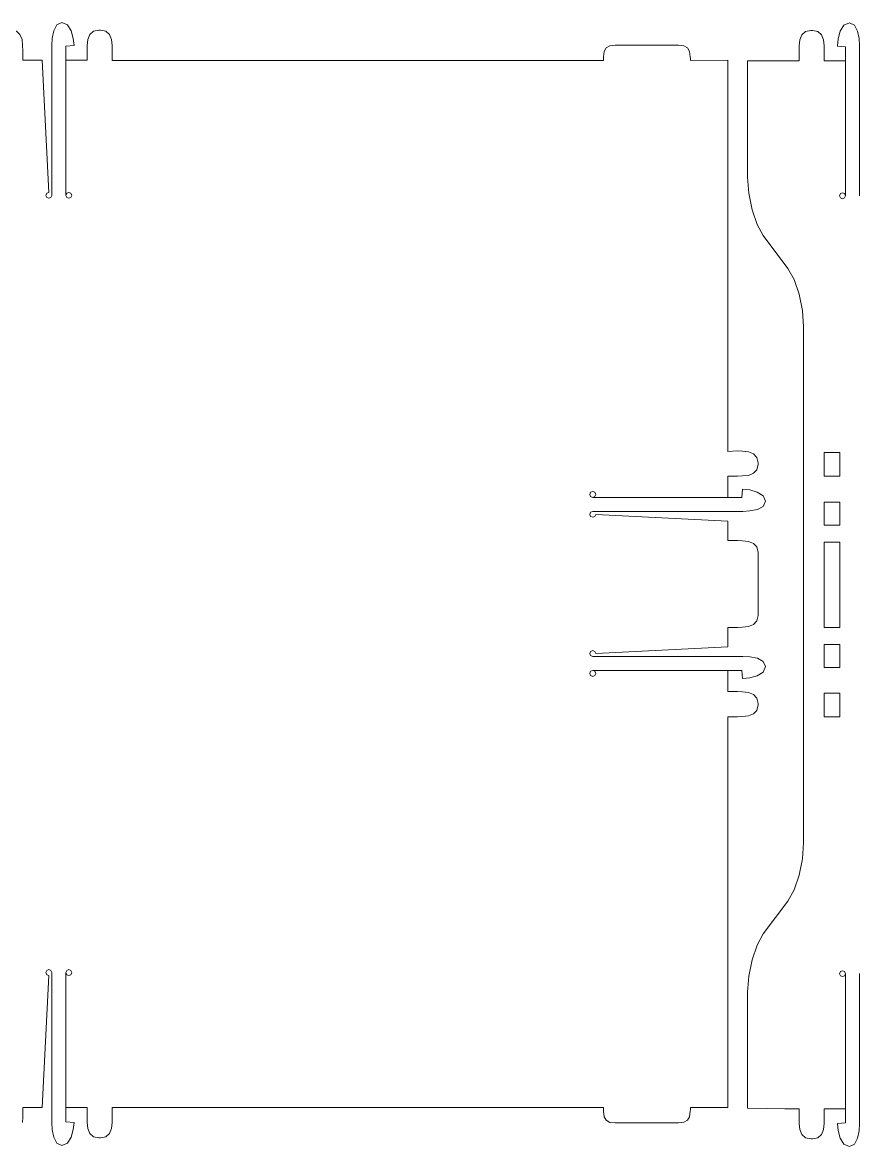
# Model space of a CAD drawing. Header units: centimetres. Extents: x -30.4 to 29.6, y -53.2 to 22.5.
# Drawn here: x -14.23 to 1.97, y 0.71 to 22.48 of the extents above; entities that cross this region are included whole.
import ezdxf

# ---------------------------------------------------------------- set-up
doc = ezdxf.new("R2010")
doc.units = ezdxf.units.CM
doc.header["$MEASUREMENT"] = 0
doc.layers.add('Layer 1', color=7, linetype='Continuous')

msp = doc.modelspace()

# ---------------------------------------------------------------- linework, layer by layer
at = {"layer": 'Layer 1', "lineweight": 9}
for points, knots in [([(-13.23651, 22.03164), (-13.23651, 22.03164), (-13.24979, 22.17087), (-13.24979, 22.17087), (-13.24979, 22.17087), (-13.24979, 22.17087), (-13.29131, 22.31655), (-13.29131, 22.31655), (-13.29131, 22.31655), (-13.29131, 22.31655), (-13.36355, 22.43151), (-13.36355, 22.43151), (-13.36355, 22.43151), (-13.36355, 22.43151), (-13.46931, 22.47822), (-13.46931, 22.47822), (-13.46931, 22.47822), (-13.46931, 22.47822), (-13.56939, 22.43206), (-13.56939, 22.43206), (-13.56939, 22.43206), (-13.56939, 22.43206), (-13.6289, 22.31838), (-13.6289, 22.31838), (-13.6289, 22.31838), (-13.6289, 22.31838), (-13.65753, 22.17381), (-13.65753, 22.17381), (-13.65753, 22.17381), (-13.65753, 22.17381), (-13.66491, 22.03531), (-13.66491, 22.03531)], [0, 0, 0, 0, 0.11111111, 0.11111111, 0.11111111, 0.11111111, 0.22222222, 0.22222222, 0.22222222, 0.22222222, 0.33333333, 0.33333333, 0.33333333, 0.33333333, 0.44444444, 0.44444444, 0.44444444, 0.44444444, 0.55555556, 0.55555556, 0.55555556, 0.55555556, 0.66666667, 0.66666667, 0.66666667, 0.66666667, 0.77777778, 0.77777778, 0.77777778, 0.77777778, 1, 1, 1, 1]), ([(1.96991, 22.02777), (1.96991, 22.02777), (1.96252, 22.16646), (1.96252, 22.16646), (1.96252, 22.16646), (1.96252, 22.16646), (1.93388, 22.31085), (1.93388, 22.31085), (1.93388, 22.31085), (1.93388, 22.31085), (1.87442, 22.42452), (1.87442, 22.42452), (1.87442, 22.42452), (1.87442, 22.42452), (1.77431, 22.4705), (1.77431, 22.4705), (1.77431, 22.4705), (1.77431, 22.4705), (1.66853, 22.42397), (1.66853, 22.42397), (1.66853, 22.42397), (1.66853, 22.42397), (1.59629, 22.30901), (1.59629, 22.30901), (1.59629, 22.30901), (1.59629, 22.30901), (1.55477, 22.16333), (1.55477, 22.16333), (1.55477, 22.16333), (1.55477, 22.16333), (1.54149, 22.02391), (1.54149, 22.02391)], [0, 0, 0, 0, 0.11111111, 0.11111111, 0.11111111, 0.11111111, 0.22222222, 0.22222222, 0.22222222, 0.22222222, 0.33333333, 0.33333333, 0.33333333, 0.33333333, 0.44444444, 0.44444444, 0.44444444, 0.44444444, 0.55555556, 0.55555556, 0.55555556, 0.55555556, 0.66666667, 0.66666667, 0.66666667, 0.66666667, 0.77777778, 0.77777778, 0.77777778, 0.77777778, 1, 1, 1, 1]), ([(-14.23102, 22.03329), (-14.23102, 22.03329), (-14.24318, 22.14935), (-14.24318, 22.14935), (-14.24318, 22.14935), (-14.24318, 22.14935), (-14.28221, 22.24407), (-14.28221, 22.24407), (-14.28221, 22.24407), (-14.28221, 22.24407), (-14.35207, 22.30791), (-14.35207, 22.30791), (-14.35207, 22.30791), (-14.35207, 22.30791), (-14.45666, 22.33145), (-14.45666, 22.33145)], [0, 0, 0, 0, 0.2, 0.2, 0.2, 0.2, 0.4, 0.4, 0.4, 0.4, 0.6, 0.6, 0.6, 0.6, 1, 1, 1, 1]), ([(-12.75352, 22.33145), (-12.75352, 22.33145), (-12.85829, 22.30791), (-12.85829, 22.30791), (-12.85829, 22.30791), (-12.85829, 22.30791), (-12.92816, 22.24407), (-12.92816, 22.24407), (-12.92816, 22.24407), (-12.92816, 22.24407), (-12.96718, 22.14935), (-12.96718, 22.14935), (-12.96718, 22.14935), (-12.96718, 22.14935), (-12.97926, 22.03329), (-12.97926, 22.03329)], [0, 0, 0, 0, 0.2, 0.2, 0.2, 0.2, 0.4, 0.4, 0.4, 0.4, 0.6, 0.6, 0.6, 0.6, 1, 1, 1, 1]), ([(-12.49974, 22.03329), (-12.49974, 22.03329), (-12.51194, 22.14935), (-12.51194, 22.14935), (-12.51194, 22.14935), (-12.51194, 22.14935), (-12.55094, 22.24407), (-12.55094, 22.24407), (-12.55094, 22.24407), (-12.55094, 22.24407), (-12.62081, 22.30791), (-12.62081, 22.30791), (-12.62081, 22.30791), (-12.62081, 22.30791), (-12.72538, 22.33145), (-12.72538, 22.33145)], [0, 0, 0, 0, 0.2, 0.2, 0.2, 0.2, 0.4, 0.4, 0.4, 0.4, 0.6, 0.6, 0.6, 0.6, 1, 1, 1, 1]), ([(0.80445, 22.02575), (0.80445, 22.02575), (0.81661, 22.14199), (0.81661, 22.14199), (0.81661, 22.14199), (0.81661, 22.14199), (0.85566, 22.23672), (0.85566, 22.23672), (0.85566, 22.23672), (0.85566, 22.23672), (0.9255, 22.30055), (0.9255, 22.30055), (0.9255, 22.30055), (0.9255, 22.30055), (1.03018, 22.32372), (1.03018, 22.32372)], [0, 0, 0, 0, 0.2, 0.2, 0.2, 0.2, 0.4, 0.4, 0.4, 0.4, 0.6, 0.6, 0.6, 0.6, 1, 1, 1, 1]), ([(1.05861, 22.32372), (1.05861, 22.32372), (1.1634, 22.30055), (1.1634, 22.30055), (1.1634, 22.30055), (1.1634, 22.30055), (1.23326, 22.23672), (1.23326, 22.23672), (1.23326, 22.23672), (1.23326, 22.23672), (1.27227, 22.14199), (1.27227, 22.14199), (1.27227, 22.14199), (1.27227, 22.14199), (1.28434, 22.02575), (1.28434, 22.02575)], [0, 0, 0, 0, 0.2, 0.2, 0.2, 0.2, 0.4, 0.4, 0.4, 0.4, 0.6, 0.6, 0.6, 0.6, 1, 1, 1, 1]), ([(-13.72268, 19.18839), (-13.72268, 19.18839), (-13.7225, 19.18839), (-13.7225, 19.18839), (-13.7225, 19.18839), (-13.7225, 19.18839), (-13.85351, 21.74544), (-13.85351, 21.74544), (-13.85351, 21.74544), (-13.85351, 21.74544), (-14.22732, 21.74544), (-14.22732, 21.74544), (-14.22732, 21.74544), (-14.22732, 21.74544), (-14.22732, 21.93231), (-14.22732, 21.93231), (-14.22732, 21.93231), (-14.22732, 21.93231), (-14.23102, 22.03329), (-14.23102, 22.03329)], [0, 0, 0, 0, 0.16666667, 0.16666667, 0.16666667, 0.16666667, 0.33333333, 0.33333333, 0.33333333, 0.33333333, 0.5, 0.5, 0.5, 0.5, 0.66666667, 0.66666667, 0.66666667, 0.66666667, 1, 1, 1, 1]), ([(-13.66491, 22.03531), (-13.66491, 22.03531), (-13.66491, 19.13026), (-13.66491, 19.13026), (-13.66491, 19.13026), (-13.66491, 19.13026), (-13.66502, 19.13026), (-13.66502, 19.13026)], [0, 0, 0, 0, 0.33333333, 0.33333333, 0.33333333, 0.33333333, 1, 1, 1, 1]), ([(-12.97926, 22.03329), (-12.97926, 22.03329), (-12.98294, 21.93231), (-12.98294, 21.93231), (-12.98294, 21.93231), (-12.98294, 21.93231), (-12.98294, 21.74544), (-12.98294, 21.74544), (-12.98294, 21.74544), (-12.98294, 21.74544), (-13.39339, 21.74544), (-13.39339, 21.74544)], [0, 0, 0, 0, 0.25, 0.25, 0.25, 0.25, 0.5, 0.5, 0.5, 0.5, 1, 1, 1, 1]), ([(-13.39339, 19.13026), (-13.39339, 19.13026), (-13.39339, 22.0171), (-13.39339, 22.0171), (-13.39339, 22.0171), (-13.39339, 22.0171), (-13.23651, 22.02979), (-13.23651, 22.02979), (-13.23651, 22.02979), (-13.23651, 22.02979), (-13.23651, 22.03164), (-13.23651, 22.03164)], [0, 0, 0, 0, 0.25, 0.25, 0.25, 0.25, 0.5, 0.5, 0.5, 0.5, 1, 1, 1, 1]), ([(-2.98294, 21.8111), (-2.98294, 21.8111), (-2.98664, 21.78259), (-2.98664, 21.78259), (-2.98664, 21.78259), (-2.98664, 21.78259), (-2.98664, 21.74046), (-2.98664, 21.74046), (-2.98664, 21.74046), (-2.98664, 21.74046), (-12.49607, 21.74194), (-12.49607, 21.74194), (-12.49607, 21.74194), (-12.49607, 21.74194), (-12.49607, 21.93231), (-12.49607, 21.93231), (-12.49607, 21.93231), (-12.49607, 21.93231), (-12.49974, 22.03329), (-12.49974, 22.03329)], [0, 0, 0, 0, 0.16666667, 0.16666667, 0.16666667, 0.16666667, 0.33333333, 0.33333333, 0.33333333, 0.33333333, 0.5, 0.5, 0.5, 0.5, 0.66666667, 0.66666667, 0.66666667, 0.66666667, 1, 1, 1, 1]), ([(-2.75731, 22.03678), (-2.75731, 22.03678), (-2.862, 22.02465), (-2.862, 22.02465), (-2.862, 22.02465), (-2.862, 22.02465), (-2.93184, 21.98565), (-2.93184, 21.98565), (-2.93184, 21.98565), (-2.93184, 21.98565), (-2.97086, 21.91575), (-2.97086, 21.91575), (-2.97086, 21.91575), (-2.97086, 21.91575), (-2.98294, 21.8111), (-2.98294, 21.8111)], [0, 0, 0, 0, 0.2, 0.2, 0.2, 0.2, 0.4, 0.4, 0.4, 0.4, 0.6, 0.6, 0.6, 0.6, 1, 1, 1, 1]), ([(-1.30856, 21.8111), (-1.30856, 21.8111), (-1.32073, 21.91575), (-1.32073, 21.91575), (-1.32073, 21.91575), (-1.32073, 21.91575), (-1.35974, 21.98565), (-1.35974, 21.98565), (-1.35974, 21.98565), (-1.35974, 21.98565), (-1.4296, 22.02465), (-1.4296, 22.02465), (-1.4296, 22.02465), (-1.4296, 22.02465), (-1.53419, 22.03678), (-1.53419, 22.03678)], [0, 0, 0, 0, 0.2, 0.2, 0.2, 0.2, 0.4, 0.4, 0.4, 0.4, 0.6, 0.6, 0.6, 0.6, 1, 1, 1, 1]), ([(-0.19805, 19.48378), (-0.19805, 19.48378), (-0.19805, 21.73808), (-0.19805, 21.73808), (-0.19805, 21.73808), (-0.19805, 21.73808), (0.80075, 21.73808), (0.80075, 21.73808), (0.80075, 21.73808), (0.80075, 21.73808), (0.80075, 21.92496), (0.80075, 21.92496), (0.80075, 21.92496), (0.80075, 21.92496), (0.80445, 22.02575), (0.80445, 22.02575)], [0, 0, 0, 0, 0.2, 0.2, 0.2, 0.2, 0.4, 0.4, 0.4, 0.4, 0.6, 0.6, 0.6, 0.6, 1, 1, 1, 1]), ([(1.28434, 22.02575), (1.28434, 22.02575), (1.28805, 21.92496), (1.28805, 21.92496), (1.28805, 21.92496), (1.28805, 21.92496), (1.28805, 21.73808), (1.28805, 21.73808), (1.28805, 21.73808), (1.28805, 21.73808), (1.69848, 21.73808), (1.69848, 21.73808)], [0, 0, 0, 0, 0.25, 0.25, 0.25, 0.25, 0.5, 0.5, 0.5, 0.5, 1, 1, 1, 1]), ([(1.54149, 22.02391), (1.54149, 22.02391), (1.54149, 22.02207), (1.54149, 22.02207), (1.54149, 22.02207), (1.54149, 22.02207), (1.69848, 22.00956), (1.69848, 22.00956), (1.69848, 22.00956), (1.69848, 22.00956), (1.69848, 19.12254), (1.69848, 19.12254)], [0, 0, 0, 0, 0.25, 0.25, 0.25, 0.25, 0.5, 0.5, 0.5, 0.5, 1, 1, 1, 1]), ([(1.97, 19.12254), (1.97, 19.12254), (1.96991, 19.12254), (1.96991, 19.12254), (1.96991, 19.12254), (1.96991, 19.12254), (1.96991, 22.02777), (1.96991, 22.02777)], [0, 0, 0, 0, 0.33333333, 0.33333333, 0.33333333, 0.33333333, 1, 1, 1, 1]), ([(-0.29229, 14.17635), (-0.29229, 14.17635), (-0.39328, 14.18016), (-0.39328, 14.18016), (-0.39328, 14.18016), (-0.39328, 14.18016), (-0.58019, 14.17188), (-0.58019, 14.17188), (-0.58019, 14.17188), (-0.58019, 14.17188), (-0.58019, 21.74635), (-0.58019, 21.74635), (-0.58019, 21.74635), (-0.58019, 21.74635), (-1.30476, 21.74046), (-1.30476, 21.74046), (-1.30476, 21.74046), (-1.30476, 21.74046), (-1.30476, 21.78259), (-1.30476, 21.78259), (-1.30476, 21.78259), (-1.30476, 21.78259), (-1.30856, 21.8111), (-1.30856, 21.8111)], [0, 0, 0, 0, 0.14285714, 0.14285714, 0.14285714, 0.14285714, 0.28571429, 0.28571429, 0.28571429, 0.28571429, 0.42857143, 0.42857143, 0.42857143, 0.42857143, 0.57142857, 0.57142857, 0.57142857, 0.57142857, 0.71428571, 0.71428571, 0.71428571, 0.71428571, 1, 1, 1, 1]), ([(0.10571, 18.35443), (0.10571, 18.35443), (-0.01214, 18.56908), (-0.01214, 18.56908), (-0.01214, 18.56908), (-0.01214, 18.56908), (-0.10873, 18.85326), (-0.10873, 18.85326), (-0.10873, 18.85326), (-0.10873, 18.85326), (-0.174, 19.17054), (-0.174, 19.17054), (-0.174, 19.17054), (-0.174, 19.17054), (-0.19805, 19.48378), (-0.19805, 19.48378)], [0, 0, 0, 0, 0.2, 0.2, 0.2, 0.2, 0.4, 0.4, 0.4, 0.4, 0.6, 0.6, 0.6, 0.6, 1, 1, 1, 1]), ([(-13.66502, 19.13026), (-13.66502, 19.13026), (-13.68209, 19.08974), (-13.68209, 19.08974), (-13.68209, 19.08974), (-13.68209, 19.08974), (-13.72268, 19.07308), (-13.72268, 19.07308), (-13.72268, 19.07308), (-13.72268, 19.07308), (-13.7635, 19.08994), (-13.7635, 19.08994), (-13.7635, 19.08994), (-13.7635, 19.08994), (-13.78037, 19.13082), (-13.78037, 19.13082), (-13.78037, 19.13082), (-13.78037, 19.13082), (-13.7635, 19.17147), (-13.7635, 19.17147), (-13.7635, 19.17147), (-13.7635, 19.17147), (-13.72268, 19.18839), (-13.72268, 19.18839)], [0, 0, 0, 0, 0.14285714, 0.14285714, 0.14285714, 0.14285714, 0.28571429, 0.28571429, 0.28571429, 0.28571429, 0.42857143, 0.42857143, 0.42857143, 0.42857143, 0.57142857, 0.57142857, 0.57142857, 0.57142857, 0.71428571, 0.71428571, 0.71428571, 0.71428571, 1, 1, 1, 1]), ([(-13.33591, 19.18839), (-13.33591, 19.18839), (-13.3767, 19.17147), (-13.3767, 19.17147), (-13.3767, 19.17147), (-13.3767, 19.17147), (-13.39359, 19.13063), (-13.39359, 19.13063), (-13.39359, 19.13063), (-13.39359, 19.13063), (-13.3767, 19.08985), (-13.3767, 19.08985), (-13.3767, 19.08985), (-13.3767, 19.08985), (-13.33591, 19.07298), (-13.33591, 19.07298), (-13.33591, 19.07298), (-13.33591, 19.07298), (-13.29507, 19.08985), (-13.29507, 19.08985), (-13.29507, 19.08985), (-13.29507, 19.08985), (-13.27811, 19.13063), (-13.27811, 19.13063), (-13.27811, 19.13063), (-13.27811, 19.13063), (-13.29507, 19.17147), (-13.29507, 19.17147), (-13.29507, 19.17147), (-13.29507, 19.17147), (-13.33591, 19.18839), (-13.33591, 19.18839)], [0, 0, 0, 0, 0.11111111, 0.11111111, 0.11111111, 0.11111111, 0.22222222, 0.22222222, 0.22222222, 0.22222222, 0.33333333, 0.33333333, 0.33333333, 0.33333333, 0.44444444, 0.44444444, 0.44444444, 0.44444444, 0.55555556, 0.55555556, 0.55555556, 0.55555556, 0.66666667, 0.66666667, 0.66666667, 0.66666667, 0.77777778, 0.77777778, 0.77777778, 0.77777778, 1, 1, 1, 1]), ([(1.64069, 19.18085), (1.64069, 19.18085), (1.68161, 19.16392), (1.68161, 19.16392), (1.68161, 19.16392), (1.68161, 19.16392), (1.69848, 19.12309), (1.69848, 19.12309), (1.69848, 19.12309), (1.69848, 19.12309), (1.68161, 19.08244), (1.68161, 19.08244), (1.68161, 19.08244), (1.68161, 19.08244), (1.64069, 19.06533), (1.64069, 19.06533), (1.64069, 19.06533), (1.64069, 19.06533), (1.60001, 19.08244), (1.60001, 19.08244), (1.60001, 19.08244), (1.60001, 19.08244), (1.583, 19.12309), (1.583, 19.12309), (1.583, 19.12309), (1.583, 19.12309), (1.60001, 19.16392), (1.60001, 19.16392), (1.60001, 19.16392), (1.60001, 19.16392), (1.64069, 19.18085), (1.64069, 19.18085)], [0, 0, 0, 0, 0.11111111, 0.11111111, 0.11111111, 0.11111111, 0.22222222, 0.22222222, 0.22222222, 0.22222222, 0.33333333, 0.33333333, 0.33333333, 0.33333333, 0.44444444, 0.44444444, 0.44444444, 0.44444444, 0.55555556, 0.55555556, 0.55555556, 0.55555556, 0.66666667, 0.66666667, 0.66666667, 0.66666667, 0.77777778, 0.77777778, 0.77777778, 0.77777778, 1, 1, 1, 1]), ([(0.88818, 16.5872), (0.88818, 16.5872), (0.86423, 16.90007), (0.86423, 16.90007), (0.86423, 16.90007), (0.86423, 16.90007), (0.79897, 17.21754), (0.79897, 17.21754), (0.79897, 17.21754), (0.79897, 17.21754), (0.70237, 17.5019), (0.70237, 17.5019), (0.70237, 17.5019), (0.70237, 17.5019), (0.58443, 17.71618), (0.58443, 17.71618)], [0, 0, 0, 0, 0.2, 0.2, 0.2, 0.2, 0.4, 0.4, 0.4, 0.4, 0.6, 0.6, 0.6, 0.6, 1, 1, 1, 1]), ([(0.00578, 13.95072), (0.00578, 13.95072), (-0.01766, 14.05542), (-0.01766, 14.05542), (-0.01766, 14.05542), (-0.01766, 14.05542), (-0.08153, 14.12526), (-0.08153, 14.12526), (-0.08153, 14.12526), (-0.08153, 14.12526), (-0.17633, 14.1642), (-0.17633, 14.1642), (-0.17633, 14.1642), (-0.17633, 14.1642), (-0.29229, 14.17635), (-0.29229, 14.17635)], [0, 0, 0, 0, 0.2, 0.2, 0.2, 0.2, 0.4, 0.4, 0.4, 0.4, 0.6, 0.6, 0.6, 0.6, 1, 1, 1, 1]), ([(-0.29229, 13.69656), (-0.29229, 13.69656), (-0.17633, 13.70865), (-0.17633, 13.70865), (-0.17633, 13.70865), (-0.17633, 13.70865), (-0.08163, 13.74766), (-0.08163, 13.74766), (-0.08163, 13.74766), (-0.08163, 13.74766), (-0.01777, 13.81754), (-0.01777, 13.81754), (-0.01777, 13.81754), (-0.01777, 13.81754), (0.00568, 13.92231), (0.00568, 13.92231)], [0, 0, 0, 0, 0.2, 0.2, 0.2, 0.2, 0.4, 0.4, 0.4, 0.4, 0.6, 0.6, 0.6, 0.6, 1, 1, 1, 1]), ([(-0.58019, 13.28244), (-0.58019, 13.28244), (-0.58019, 13.69289), (-0.58019, 13.69289), (-0.58019, 13.69289), (-0.58019, 13.69289), (-0.39328, 13.69289), (-0.39328, 13.69289), (-0.39328, 13.69289), (-0.39328, 13.69289), (-0.29229, 13.69656), (-0.29229, 13.69656)], [0, 0, 0, 0, 0.25, 0.25, 0.25, 0.25, 0.5, 0.5, 0.5, 0.5, 1, 1, 1, 1]), ([(-3.13731, 13.34023), (-3.13731, 13.34023), (-3.15428, 13.2994), (-3.15428, 13.2994), (-3.15428, 13.2994), (-3.15428, 13.2994), (-3.19499, 13.28255), (-3.19499, 13.28255), (-3.19499, 13.28255), (-3.19499, 13.28255), (-3.23579, 13.2994), (-3.23579, 13.2994), (-3.23579, 13.2994), (-3.23579, 13.2994), (-3.25268, 13.34023), (-3.25268, 13.34023), (-3.25268, 13.34023), (-3.25268, 13.34023), (-3.23579, 13.38096), (-3.23579, 13.38096), (-3.23579, 13.38096), (-3.23579, 13.38096), (-3.19499, 13.39791), (-3.19499, 13.39791), (-3.19499, 13.39791), (-3.19499, 13.39791), (-3.15428, 13.38096), (-3.15428, 13.38096), (-3.15428, 13.38096), (-3.15428, 13.38096), (-3.13731, 13.34023), (-3.13731, 13.34023)], [0, 0, 0, 0, 0.11111111, 0.11111111, 0.11111111, 0.11111111, 0.22222222, 0.22222222, 0.22222222, 0.22222222, 0.33333333, 0.33333333, 0.33333333, 0.33333333, 0.44444444, 0.44444444, 0.44444444, 0.44444444, 0.55555556, 0.55555556, 0.55555556, 0.55555556, 0.66666667, 0.66666667, 0.66666667, 0.66666667, 0.77777778, 0.77777778, 0.77777778, 0.77777778, 1, 1, 1, 1]), ([(-0.29408, 13.43943), (-0.29408, 13.43943), (-0.29588, 13.43943), (-0.29588, 13.43943), (-0.29588, 13.43943), (-0.29588, 13.43943), (-0.30856, 13.28244), (-0.30856, 13.28244), (-0.30856, 13.28244), (-0.30856, 13.28244), (-3.19559, 13.28244), (-3.19559, 13.28244)], [0, 0, 0, 0, 0.25, 0.25, 0.25, 0.25, 0.5, 0.5, 0.5, 0.5, 1, 1, 1, 1]), ([(-0.29039, 13.01091), (-0.29039, 13.01091), (-0.15179, 13.01829), (-0.15179, 13.01829), (-0.15179, 13.01829), (-0.15179, 13.01829), (-0.00729, 13.04693), (-0.00729, 13.04693), (-0.00729, 13.04693), (-0.00729, 13.04693), (0.10637, 13.10643), (0.10637, 13.10643), (0.10637, 13.10643), (0.10637, 13.10643), (0.15247, 13.20651), (0.15247, 13.20651), (0.15247, 13.20651), (0.15247, 13.20651), (0.10578, 13.31227), (0.10578, 13.31227), (0.10578, 13.31227), (0.10578, 13.31227), (-0.00908, 13.38463), (-0.00908, 13.38463), (-0.00908, 13.38463), (-0.00908, 13.38463), (-0.15488, 13.42614), (-0.15488, 13.42614), (-0.15488, 13.42614), (-0.15488, 13.42614), (-0.29408, 13.43943), (-0.29408, 13.43943)], [0, 0, 0, 0, 0.11111111, 0.11111111, 0.11111111, 0.11111111, 0.22222222, 0.22222222, 0.22222222, 0.22222222, 0.33333333, 0.33333333, 0.33333333, 0.33333333, 0.44444444, 0.44444444, 0.44444444, 0.44444444, 0.55555556, 0.55555556, 0.55555556, 0.55555556, 0.66666667, 0.66666667, 0.66666667, 0.66666667, 0.77777778, 0.77777778, 0.77777778, 0.77777778, 1, 1, 1, 1]), ([(-3.13731, 12.95343), (-3.13731, 12.95343), (-3.13731, 12.95325), (-3.13731, 12.95325), (-3.13731, 12.95325), (-3.13731, 12.95325), (-3.15428, 12.91244), (-3.15428, 12.91244), (-3.15428, 12.91244), (-3.15428, 12.91244), (-3.19499, 12.89557), (-3.19499, 12.89557), (-3.19499, 12.89557), (-3.19499, 12.89557), (-3.23579, 12.91244), (-3.23579, 12.91244), (-3.23579, 12.91244), (-3.23579, 12.91244), (-3.25268, 12.95325), (-3.25268, 12.95325), (-3.25268, 12.95325), (-3.25268, 12.95325), (-3.236, 12.99374), (-3.236, 12.99374), (-3.236, 12.99374), (-3.236, 12.99374), (-3.19559, 13.01091), (-3.19559, 13.01091)], [0, 0, 0, 0, 0.125, 0.125, 0.125, 0.125, 0.25, 0.25, 0.25, 0.25, 0.375, 0.375, 0.375, 0.375, 0.5, 0.5, 0.5, 0.5, 0.625, 0.625, 0.625, 0.625, 0.75, 0.75, 0.75, 0.75, 1, 1, 1, 1]), ([(-0.29229, 12.44223), (-0.29229, 12.44223), (-0.39328, 12.44591), (-0.39328, 12.44591), (-0.39328, 12.44591), (-0.39328, 12.44591), (-0.58019, 12.44591), (-0.58019, 12.44591), (-0.58019, 12.44591), (-0.58019, 12.44591), (-0.58019, 12.82233), (-0.58019, 12.82233), (-0.58019, 12.82233), (-0.58019, 12.82233), (-3.13731, 12.95343), (-3.13731, 12.95343)], [0, 0, 0, 0, 0.2, 0.2, 0.2, 0.2, 0.4, 0.4, 0.4, 0.4, 0.6, 0.6, 0.6, 0.6, 1, 1, 1, 1]), ([(0.00578, 12.21649), (0.00578, 12.21649), (-0.01766, 12.32116), (-0.01766, 12.32116), (-0.01766, 12.32116), (-0.01766, 12.32116), (-0.08153, 12.39102), (-0.08153, 12.39102), (-0.08153, 12.39102), (-0.08153, 12.39102), (-0.17633, 12.43003), (-0.17633, 12.43003), (-0.17633, 12.43003), (-0.17633, 12.43003), (-0.29229, 12.44223), (-0.29229, 12.44223)], [0, 0, 0, 0, 0.2, 0.2, 0.2, 0.2, 0.4, 0.4, 0.4, 0.4, 0.6, 0.6, 0.6, 0.6, 1, 1, 1, 1]), ([(-0.29229, 10.76773), (-0.29229, 10.76773), (-0.17634, 10.7798), (-0.17634, 10.7798), (-0.17634, 10.7798), (-0.17634, 10.7798), (-0.08163, 10.81883), (-0.08163, 10.81883), (-0.08163, 10.81883), (-0.08163, 10.81883), (-0.01777, 10.88867), (-0.01777, 10.88867), (-0.01777, 10.88867), (-0.01777, 10.88867), (0.00568, 10.99337), (0.00568, 10.99337)], [0, 0, 0, 0, 0.2, 0.2, 0.2, 0.2, 0.4, 0.4, 0.4, 0.4, 0.6, 0.6, 0.6, 0.6, 1, 1, 1, 1]), ([(-3.13731, 10.2591), (-3.13731, 10.2591), (-0.58019, 10.39021), (-0.58019, 10.39021), (-0.58019, 10.39021), (-0.58019, 10.39021), (-0.58019, 10.76403), (-0.58019, 10.76403), (-0.58019, 10.76403), (-0.58019, 10.76403), (-0.39328, 10.76403), (-0.39328, 10.76403), (-0.39328, 10.76403), (-0.39328, 10.76403), (-0.29229, 10.76773), (-0.29229, 10.76773)], [0, 0, 0, 0, 0.2, 0.2, 0.2, 0.2, 0.4, 0.4, 0.4, 0.4, 0.6, 0.6, 0.6, 0.6, 1, 1, 1, 1]), ([(-3.19559, 10.20174), (-3.19559, 10.20174), (-3.236, 10.21869), (-3.236, 10.21869), (-3.236, 10.21869), (-3.236, 10.21869), (-3.25268, 10.2594), (-3.25268, 10.2594), (-3.25268, 10.2594), (-3.25268, 10.2594), (-3.2358, 10.30012), (-3.2358, 10.30012), (-3.2358, 10.30012), (-3.2358, 10.30012), (-3.195, 10.31708), (-3.195, 10.31708), (-3.195, 10.31708), (-3.195, 10.31708), (-3.15428, 10.30012), (-3.15428, 10.30012), (-3.15428, 10.30012), (-3.15428, 10.30012), (-3.13731, 10.2594), (-3.13731, 10.2594), (-3.13731, 10.2594), (-3.13731, 10.2594), (-3.13731, 10.25921), (-3.13731, 10.25921)], [0, 0, 0, 0, 0.125, 0.125, 0.125, 0.125, 0.25, 0.25, 0.25, 0.25, 0.375, 0.375, 0.375, 0.375, 0.5, 0.5, 0.5, 0.5, 0.625, 0.625, 0.625, 0.625, 0.75, 0.75, 0.75, 0.75, 1, 1, 1, 1]), ([(-0.2904, 10.20162), (-0.2904, 10.20162), (-3.19559, 10.20162), (-3.19559, 10.20162), (-3.19559, 10.20162), (-3.19559, 10.20162), (-3.19559, 10.20174), (-3.19559, 10.20174)], [0, 0, 0, 0, 0.33333333, 0.33333333, 0.33333333, 0.33333333, 1, 1, 1, 1]), ([(-0.29409, 9.77311), (-0.29409, 9.77311), (-0.15498, 9.7863), (-0.15498, 9.7863), (-0.15498, 9.7863), (-0.15498, 9.7863), (-0.00918, 9.82782), (-0.00918, 9.82782), (-0.00918, 9.82782), (-0.00918, 9.82782), (0.10567, 9.90006), (0.10567, 9.90006), (0.10567, 9.90006), (0.10567, 9.90006), (0.15237, 10.00592), (0.15237, 10.00592), (0.15237, 10.00592), (0.15237, 10.00592), (0.10627, 10.10594), (0.10627, 10.10594), (0.10627, 10.10594), (0.10627, 10.10594), (-0.00739, 10.16541), (-0.00739, 10.16541), (-0.00739, 10.16541), (-0.00739, 10.16541), (-0.15189, 10.19404), (-0.15189, 10.19404), (-0.15189, 10.19404), (-0.15189, 10.19404), (-0.29049, 10.20153), (-0.29049, 10.20153)], [0, 0, 0, 0, 0.11111111, 0.11111111, 0.11111111, 0.11111111, 0.22222222, 0.22222222, 0.22222222, 0.22222222, 0.33333333, 0.33333333, 0.33333333, 0.33333333, 0.44444444, 0.44444444, 0.44444444, 0.44444444, 0.55555556, 0.55555556, 0.55555556, 0.55555556, 0.66666667, 0.66666667, 0.66666667, 0.66666667, 0.77777778, 0.77777778, 0.77777778, 0.77777778, 1, 1, 1, 1]), ([(-3.13731, 9.87262), (-3.13731, 9.87262), (-3.15428, 9.91331), (-3.15428, 9.91331), (-3.15428, 9.91331), (-3.15428, 9.91331), (-3.195, 9.93028), (-3.195, 9.93028), (-3.195, 9.93028), (-3.195, 9.93028), (-3.2358, 9.91331), (-3.2358, 9.91331), (-3.2358, 9.91331), (-3.2358, 9.91331), (-3.25268, 9.87262), (-3.25268, 9.87262), (-3.25268, 9.87262), (-3.25268, 9.87262), (-3.2358, 9.83169), (-3.2358, 9.83169), (-3.2358, 9.83169), (-3.2358, 9.83169), (-3.195, 9.81483), (-3.195, 9.81483), (-3.195, 9.81483), (-3.195, 9.81483), (-3.15428, 9.83169), (-3.15428, 9.83169), (-3.15428, 9.83169), (-3.15428, 9.83169), (-3.13731, 9.87262), (-3.13731, 9.87262)], [0, 0, 0, 0, 0.11111111, 0.11111111, 0.11111111, 0.11111111, 0.22222222, 0.22222222, 0.22222222, 0.22222222, 0.33333333, 0.33333333, 0.33333333, 0.33333333, 0.44444444, 0.44444444, 0.44444444, 0.44444444, 0.55555556, 0.55555556, 0.55555556, 0.55555556, 0.66666667, 0.66666667, 0.66666667, 0.66666667, 0.77777778, 0.77777778, 0.77777778, 0.77777778, 1, 1, 1, 1]), ([(-3.19559, 9.9301), (-3.19559, 9.9301), (-0.30856, 9.9301), (-0.30856, 9.9301), (-0.30856, 9.9301), (-0.30856, 9.9301), (-0.29589, 9.77311), (-0.29589, 9.77311), (-0.29589, 9.77311), (-0.29589, 9.77311), (-0.29409, 9.77311), (-0.29409, 9.77311)], [0, 0, 0, 0, 0.25, 0.25, 0.25, 0.25, 0.5, 0.5, 0.5, 0.5, 1, 1, 1, 1]), ([(-0.29229, 9.51586), (-0.29229, 9.51586), (-0.39328, 9.51954), (-0.39328, 9.51954), (-0.39328, 9.51954), (-0.39328, 9.51954), (-0.58019, 9.51954), (-0.58019, 9.51954), (-0.58019, 9.51954), (-0.58019, 9.51954), (-0.58019, 9.9301), (-0.58019, 9.9301)], [0, 0, 0, 0, 0.25, 0.25, 0.25, 0.25, 0.5, 0.5, 0.5, 0.5, 1, 1, 1, 1]), ([(0.00578, 9.29023), (0.00578, 9.29023), (-0.01767, 9.39491), (-0.01767, 9.39491), (-0.01767, 9.39491), (-0.01767, 9.39491), (-0.08153, 9.46476), (-0.08153, 9.46476), (-0.08153, 9.46476), (-0.08153, 9.46476), (-0.17634, 9.50378), (-0.17634, 9.50378), (-0.17634, 9.50378), (-0.17634, 9.50378), (-0.29229, 9.51597), (-0.29229, 9.51597)], [0, 0, 0, 0, 0.2, 0.2, 0.2, 0.2, 0.4, 0.4, 0.4, 0.4, 0.6, 0.6, 0.6, 0.6, 1, 1, 1, 1]), ([(-0.29229, 9.03645), (-0.29229, 9.03645), (-0.17634, 9.04854), (-0.17634, 9.04854), (-0.17634, 9.04854), (-0.17634, 9.04854), (-0.08163, 9.08755), (-0.08163, 9.08755), (-0.08163, 9.08755), (-0.08163, 9.08755), (-0.01777, 9.15741), (-0.01777, 9.15741), (-0.01777, 9.15741), (-0.01777, 9.15741), (0.00568, 9.26209), (0.00568, 9.26209)], [0, 0, 0, 0, 0.2, 0.2, 0.2, 0.2, 0.4, 0.4, 0.4, 0.4, 0.6, 0.6, 0.6, 0.6, 1, 1, 1, 1]), ([(-1.30856, 1.39311), (-1.30856, 1.39311), (-1.30476, 1.42165), (-1.30476, 1.42165), (-1.30476, 1.42165), (-1.30476, 1.42165), (-1.30476, 1.46367), (-1.30476, 1.46367), (-1.30476, 1.46367), (-1.30476, 1.46367), (-0.58019, 1.46686), (-0.58019, 1.46686), (-0.58019, 1.46686), (-0.58019, 1.46686), (-0.58019, 9.03278), (-0.58019, 9.03278), (-0.58019, 9.03278), (-0.58019, 9.03278), (-0.39328, 9.03278), (-0.39328, 9.03278), (-0.39328, 9.03278), (-0.39328, 9.03278), (-0.29229, 9.03645), (-0.29229, 9.03645)], [0, 0, 0, 0, 0.14285714, 0.14285714, 0.14285714, 0.14285714, 0.28571429, 0.28571429, 0.28571429, 0.28571429, 0.42857143, 0.42857143, 0.42857143, 0.42857143, 0.57142857, 0.57142857, 0.57142857, 0.57142857, 0.71428571, 0.71428571, 0.71428571, 0.71428571, 1, 1, 1, 1]), ([(0.58432, 5.46528), (0.58432, 5.46528), (0.70237, 5.67993), (0.70237, 5.67993), (0.70237, 5.67993), (0.70237, 5.67993), (0.79897, 5.9641), (0.79897, 5.9641), (0.79897, 5.9641), (0.79897, 5.9641), (0.86423, 6.28139), (0.86423, 6.28139), (0.86423, 6.28139), (0.86423, 6.28139), (0.88818, 6.59463), (0.88818, 6.59463)], [0, 0, 0, 0, 0.2, 0.2, 0.2, 0.2, 0.4, 0.4, 0.4, 0.4, 0.6, 0.6, 0.6, 0.6, 1, 1, 1, 1]), ([(-0.19805, 3.69767), (-0.19805, 3.69767), (-0.174, 4.01091), (-0.174, 4.01091), (-0.174, 4.01091), (-0.174, 4.01091), (-0.10883, 4.32819), (-0.10883, 4.32819), (-0.10883, 4.32819), (-0.10883, 4.32819), (-0.01223, 4.61274), (-0.01223, 4.61274), (-0.01223, 4.61274), (-0.01223, 4.61274), (0.10571, 4.82703), (0.10571, 4.82703)], [0, 0, 0, 0, 0.2, 0.2, 0.2, 0.2, 0.4, 0.4, 0.4, 0.4, 0.6, 0.6, 0.6, 0.6, 1, 1, 1, 1]), ([(-13.72298, 4.02078), (-13.72298, 4.02078), (-13.76382, 4.03765), (-13.76382, 4.03765), (-13.76382, 4.03765), (-13.76382, 4.03765), (-13.78066, 4.07847), (-13.78066, 4.07847), (-13.78066, 4.07847), (-13.78066, 4.07847), (-13.76382, 4.1193), (-13.76382, 4.1193), (-13.76382, 4.1193), (-13.76382, 4.1193), (-13.72298, 4.13626), (-13.72298, 4.13626), (-13.72298, 4.13626), (-13.72298, 4.13626), (-13.68246, 4.11951), (-13.68246, 4.11951), (-13.68246, 4.11951), (-13.68246, 4.11951), (-13.6653, 4.0791), (-13.6653, 4.0791)], [0, 0, 0, 0, 0.14285714, 0.14285714, 0.14285714, 0.14285714, 0.28571429, 0.28571429, 0.28571429, 0.28571429, 0.42857143, 0.42857143, 0.42857143, 0.42857143, 0.57142857, 0.57142857, 0.57142857, 0.57142857, 0.71428571, 0.71428571, 0.71428571, 0.71428571, 1, 1, 1, 1]), ([(-13.336, 4.02078), (-13.336, 4.02078), (-13.3768, 4.03765), (-13.3768, 4.03765), (-13.3768, 4.03765), (-13.3768, 4.03765), (-13.39368, 4.07847), (-13.39368, 4.07847), (-13.39368, 4.07847), (-13.39368, 4.07847), (-13.3768, 4.1193), (-13.3768, 4.1193), (-13.3768, 4.1193), (-13.3768, 4.1193), (-13.336, 4.13626), (-13.336, 4.13626), (-13.336, 4.13626), (-13.336, 4.13626), (-13.29528, 4.1193), (-13.29528, 4.1193), (-13.29528, 4.1193), (-13.29528, 4.1193), (-13.27832, 4.07847), (-13.27832, 4.07847), (-13.27832, 4.07847), (-13.27832, 4.07847), (-13.29528, 4.03765), (-13.29528, 4.03765), (-13.29528, 4.03765), (-13.29528, 4.03765), (-13.336, 4.02078), (-13.336, 4.02078)], [0, 0, 0, 0, 0.11111111, 0.11111111, 0.11111111, 0.11111111, 0.22222222, 0.22222222, 0.22222222, 0.22222222, 0.33333333, 0.33333333, 0.33333333, 0.33333333, 0.44444444, 0.44444444, 0.44444444, 0.44444444, 0.55555556, 0.55555556, 0.55555556, 0.55555556, 0.66666667, 0.66666667, 0.66666667, 0.66666667, 0.77777778, 0.77777778, 0.77777778, 0.77777778, 1, 1, 1, 1]), ([(-14.23402, 1.17587), (-14.23402, 1.17587), (-14.23023, 1.27676), (-14.23023, 1.27676), (-14.23023, 1.27676), (-14.23023, 1.27676), (-14.23023, 1.46367), (-14.23023, 1.46367), (-14.23023, 1.46367), (-14.23023, 1.46367), (-13.85381, 1.46367), (-13.85381, 1.46367), (-13.85381, 1.46367), (-13.85381, 1.46367), (-13.72269, 4.02078), (-13.72269, 4.02078), (-13.72269, 4.02078), (-13.72269, 4.02078), (-13.72298, 4.02078), (-13.72298, 4.02078)], [0, 0, 0, 0, 0.16666667, 0.16666667, 0.16666667, 0.16666667, 0.33333333, 0.33333333, 0.33333333, 0.33333333, 0.5, 0.5, 0.5, 0.5, 0.66666667, 0.66666667, 0.66666667, 0.66666667, 1, 1, 1, 1]), ([(-13.6653, 4.0791), (-13.6653, 4.0791), (-13.66521, 4.0791), (-13.66521, 4.0791), (-13.66521, 4.0791), (-13.66521, 4.0791), (-13.66521, 1.17408), (-13.66521, 1.17408)], [0, 0, 0, 0, 0.33333333, 0.33333333, 0.33333333, 0.33333333, 1, 1, 1, 1]), ([(-13.23672, 1.17757), (-13.23672, 1.17757), (-13.23672, 1.17946), (-13.23672, 1.17946), (-13.23672, 1.17946), (-13.23672, 1.17946), (-13.39368, 1.19204), (-13.39368, 1.19204), (-13.39368, 1.19204), (-13.39368, 1.19204), (-13.39368, 4.0791), (-13.39368, 4.0791)], [0, 0, 0, 0, 0.25, 0.25, 0.25, 0.25, 0.5, 0.5, 0.5, 0.5, 1, 1, 1, 1]), ([(1.54149, 1.15755), (1.54149, 1.15755), (1.54149, 1.15938), (1.54149, 1.15938), (1.54149, 1.15938), (1.54149, 1.15938), (1.69848, 1.17189), (1.69848, 1.17189), (1.69848, 1.17189), (1.69848, 1.17189), (1.69848, 4.05891), (1.69848, 4.05891)], [0, 0, 0, 0, 0.25, 0.25, 0.25, 0.25, 0.5, 0.5, 0.5, 0.5, 1, 1, 1, 1]), ([(1.64069, 4.00061), (1.64069, 4.00061), (1.68161, 4.01753), (1.68161, 4.01753), (1.68161, 4.01753), (1.68161, 4.01753), (1.69848, 4.05837), (1.69848, 4.05837), (1.69848, 4.05837), (1.69848, 4.05837), (1.68161, 4.09938), (1.68161, 4.09938), (1.68161, 4.09938), (1.68161, 4.09938), (1.64069, 4.11612), (1.64069, 4.11612), (1.64069, 4.11612), (1.64069, 4.11612), (1.60001, 4.09938), (1.60001, 4.09938), (1.60001, 4.09938), (1.60001, 4.09938), (1.583, 4.05837), (1.583, 4.05837), (1.583, 4.05837), (1.583, 4.05837), (1.60001, 4.01753), (1.60001, 4.01753), (1.60001, 4.01753), (1.60001, 4.01753), (1.64069, 4.00061), (1.64069, 4.00061)], [0, 0, 0, 0, 0.11111111, 0.11111111, 0.11111111, 0.11111111, 0.22222222, 0.22222222, 0.22222222, 0.22222222, 0.33333333, 0.33333333, 0.33333333, 0.33333333, 0.44444444, 0.44444444, 0.44444444, 0.44444444, 0.55555556, 0.55555556, 0.55555556, 0.55555556, 0.66666667, 0.66666667, 0.66666667, 0.66666667, 0.77777778, 0.77777778, 0.77777778, 0.77777778, 1, 1, 1, 1]), ([(1.97, 4.05891), (1.97, 4.05891), (1.96991, 4.05891), (1.96991, 4.05891), (1.96991, 4.05891), (1.96991, 4.05891), (1.96991, 1.15405), (1.96991, 1.15405)], [0, 0, 0, 0, 0.33333333, 0.33333333, 0.33333333, 0.33333333, 1, 1, 1, 1]), ([(0.80445, 1.15589), (0.80445, 1.15589), (0.80075, 1.25669), (0.80075, 1.25669), (0.80075, 1.25669), (0.80075, 1.25669), (0.80075, 1.44356), (0.80075, 1.44356), (0.80075, 1.44356), (0.80075, 1.44356), (0.52613, 1.44356), (0.52613, 1.44356), (0.52613, 1.44356), (0.52613, 1.44356), (-0.19805, 1.45276), (-0.19805, 1.45276), (-0.19805, 1.45276), (-0.19805, 1.45276), (-0.19805, 3.69767), (-0.19805, 3.69767)], [0, 0, 0, 0, 0.16666667, 0.16666667, 0.16666667, 0.16666667, 0.33333333, 0.33333333, 0.33333333, 0.33333333, 0.5, 0.5, 0.5, 0.5, 0.66666667, 0.66666667, 0.66666667, 0.66666667, 1, 1, 1, 1]), ([(-13.39368, 1.46367), (-13.39368, 1.46367), (-12.98324, 1.46367), (-12.98324, 1.46367), (-12.98324, 1.46367), (-12.98324, 1.46367), (-12.98324, 1.27676), (-12.98324, 1.27676), (-12.98324, 1.27676), (-12.98324, 1.27676), (-12.97956, 1.17587), (-12.97956, 1.17587)], [0, 0, 0, 0, 0.25, 0.25, 0.25, 0.25, 0.5, 0.5, 0.5, 0.5, 1, 1, 1, 1]), ([(-12.49974, 1.17587), (-12.49974, 1.17587), (-12.49607, 1.27676), (-12.49607, 1.27676), (-12.49607, 1.27676), (-12.49607, 1.27676), (-12.49607, 1.46367), (-12.49607, 1.46367), (-12.49607, 1.46367), (-12.49607, 1.46367), (-2.98664, 1.46367), (-2.98664, 1.46367), (-2.98664, 1.46367), (-2.98664, 1.46367), (-2.98664, 1.42165), (-2.98664, 1.42165), (-2.98664, 1.42165), (-2.98664, 1.42165), (-2.98294, 1.39311), (-2.98294, 1.39311)], [0, 0, 0, 0, 0.16666667, 0.16666667, 0.16666667, 0.16666667, 0.33333333, 0.33333333, 0.33333333, 0.33333333, 0.5, 0.5, 0.5, 0.5, 0.66666667, 0.66666667, 0.66666667, 0.66666667, 1, 1, 1, 1]), ([(-2.98294, 1.39311), (-2.98294, 1.39311), (-2.97086, 1.28833), (-2.97086, 1.28833), (-2.97086, 1.28833), (-2.97086, 1.28833), (-2.93184, 1.21848), (-2.93184, 1.21848), (-2.93184, 1.21848), (-2.93184, 1.21848), (-2.862, 1.17946), (-2.862, 1.17946), (-2.862, 1.17946), (-2.862, 1.17946), (-2.75731, 1.16739), (-2.75731, 1.16739)], [0, 0, 0, 0, 0.2, 0.2, 0.2, 0.2, 0.4, 0.4, 0.4, 0.4, 0.6, 0.6, 0.6, 0.6, 1, 1, 1, 1]), ([(-1.53419, 1.16749), (-1.53419, 1.16749), (-1.42951, 1.17957), (-1.42951, 1.17957), (-1.42951, 1.17957), (-1.42951, 1.17957), (-1.35965, 1.21858), (-1.35965, 1.21858), (-1.35965, 1.21858), (-1.35965, 1.21858), (-1.32073, 1.28844), (-1.32073, 1.28844), (-1.32073, 1.28844), (-1.32073, 1.28844), (-1.30856, 1.39311), (-1.30856, 1.39311)], [0, 0, 0, 0, 0.2, 0.2, 0.2, 0.2, 0.4, 0.4, 0.4, 0.4, 0.6, 0.6, 0.6, 0.6, 1, 1, 1, 1]), ([(1.69848, 1.44356), (1.69848, 1.44356), (1.28805, 1.44356), (1.28805, 1.44356), (1.28805, 1.44356), (1.28805, 1.44356), (1.28805, 1.25669), (1.28805, 1.25669), (1.28805, 1.25669), (1.28805, 1.25669), (1.28434, 1.15589), (1.28434, 1.15589)], [0, 0, 0, 0, 0.25, 0.25, 0.25, 0.25, 0.5, 0.5, 0.5, 0.5, 1, 1, 1, 1]), ([(-13.66521, 1.17408), (-13.66521, 1.17408), (-13.65781, 1.03536), (-13.65781, 1.03536), (-13.65781, 1.03536), (-13.65781, 1.03536), (-13.62918, 0.89077), (-13.62918, 0.89077), (-13.62918, 0.89077), (-13.62918, 0.89077), (-13.56971, 0.77711), (-13.56971, 0.77711), (-13.56971, 0.77711), (-13.56971, 0.77711), (-13.46961, 0.7311), (-13.46961, 0.7311), (-13.46961, 0.7311), (-13.46961, 0.7311), (-13.36385, 0.77771), (-13.36385, 0.77771), (-13.36385, 0.77771), (-13.36385, 0.77771), (-13.29151, 0.89256), (-13.29151, 0.89256), (-13.29151, 0.89256), (-13.29151, 0.89256), (-13.24998, 1.03836), (-13.24998, 1.03836), (-13.24998, 1.03836), (-13.24998, 1.03836), (-13.23672, 1.17767), (-13.23672, 1.17767)], [0, 0, 0, 0, 0.11111111, 0.11111111, 0.11111111, 0.11111111, 0.22222222, 0.22222222, 0.22222222, 0.22222222, 0.33333333, 0.33333333, 0.33333333, 0.33333333, 0.44444444, 0.44444444, 0.44444444, 0.44444444, 0.55555556, 0.55555556, 0.55555556, 0.55555556, 0.66666667, 0.66666667, 0.66666667, 0.66666667, 0.77777778, 0.77777778, 0.77777778, 0.77777778, 1, 1, 1, 1]), ([(-12.97956, 1.17587), (-12.97956, 1.17587), (-12.96747, 1.05981), (-12.96747, 1.05981), (-12.96747, 1.05981), (-12.96747, 1.05981), (-12.92846, 0.96501), (-12.92846, 0.96501), (-12.92846, 0.96501), (-12.92846, 0.96501), (-12.8586, 0.90115), (-12.8586, 0.90115), (-12.8586, 0.90115), (-12.8586, 0.90115), (-12.75384, 0.8778), (-12.75384, 0.8778)], [0, 0, 0, 0, 0.2, 0.2, 0.2, 0.2, 0.4, 0.4, 0.4, 0.4, 0.6, 0.6, 0.6, 0.6, 1, 1, 1, 1]), ([(-12.72547, 0.8778), (-12.72547, 0.8778), (-12.62081, 0.90115), (-12.62081, 0.90115), (-12.62081, 0.90115), (-12.62081, 0.90115), (-12.55084, 0.96511), (-12.55084, 0.96511), (-12.55084, 0.96511), (-12.55084, 0.96511), (-12.51194, 1.05981), (-12.51194, 1.05981), (-12.51194, 1.05981), (-12.51194, 1.05981), (-12.49974, 1.17587), (-12.49974, 1.17587)], [0, 0, 0, 0, 0.2, 0.2, 0.2, 0.2, 0.4, 0.4, 0.4, 0.4, 0.6, 0.6, 0.6, 0.6, 1, 1, 1, 1]), ([(1.03018, 0.85773), (1.03018, 0.85773), (0.9255, 0.88128), (0.9255, 0.88128), (0.9255, 0.88128), (0.9255, 0.88128), (0.85566, 0.9451), (0.85566, 0.9451), (0.85566, 0.9451), (0.85566, 0.9451), (0.81661, 1.03983), (0.81661, 1.03983), (0.81661, 1.03983), (0.81661, 1.03983), (0.80445, 1.15589), (0.80445, 1.15589)], [0, 0, 0, 0, 0.2, 0.2, 0.2, 0.2, 0.4, 0.4, 0.4, 0.4, 0.6, 0.6, 0.6, 0.6, 1, 1, 1, 1]), ([(1.28434, 1.15589), (1.28434, 1.15589), (1.27227, 1.03983), (1.27227, 1.03983), (1.27227, 1.03983), (1.27227, 1.03983), (1.23326, 0.9451), (1.23326, 0.9451), (1.23326, 0.9451), (1.23326, 0.9451), (1.1634, 0.88128), (1.1634, 0.88128), (1.1634, 0.88128), (1.1634, 0.88128), (1.05861, 0.85773), (1.05861, 0.85773)], [0, 0, 0, 0, 0.2, 0.2, 0.2, 0.2, 0.4, 0.4, 0.4, 0.4, 0.6, 0.6, 0.6, 0.6, 1, 1, 1, 1]), ([(1.96991, 1.15405), (1.96991, 1.15405), (1.96252, 1.01536), (1.96252, 1.01536), (1.96252, 1.01536), (1.96252, 1.01536), (1.93388, 0.87079), (1.93388, 0.87079), (1.93388, 0.87079), (1.93388, 0.87079), (1.87442, 0.75712), (1.87442, 0.75712), (1.87442, 0.75712), (1.87442, 0.75712), (1.77431, 0.71114), (1.77431, 0.71114), (1.77431, 0.71114), (1.77431, 0.71114), (1.66853, 0.75786), (1.66853, 0.75786), (1.66853, 0.75786), (1.66853, 0.75786), (1.59629, 0.87245), (1.59629, 0.87245), (1.59629, 0.87245), (1.59629, 0.87245), (1.55477, 1.01831), (1.55477, 1.01831), (1.55477, 1.01831), (1.55477, 1.01831), (1.54149, 1.15755), (1.54149, 1.15755)], [0, 0, 0, 0, 0.11111111, 0.11111111, 0.11111111, 0.11111111, 0.22222222, 0.22222222, 0.22222222, 0.22222222, 0.33333333, 0.33333333, 0.33333333, 0.33333333, 0.44444444, 0.44444444, 0.44444444, 0.44444444, 0.55555556, 0.55555556, 0.55555556, 0.55555556, 0.66666667, 0.66666667, 0.66666667, 0.66666667, 0.77777778, 0.77777778, 0.77777778, 0.77777778, 1, 1, 1, 1])]:
    msp.add_open_spline(points, degree=3, knots=knots, dxfattribs=at)
for points in [[(-12.72547, 22.33145), (-12.72547, 22.33145), (-12.75352, 22.33145), (-12.75352, 22.33145)], [(1.03018, 22.32372), (1.03018, 22.32372), (1.05861, 22.32372), (1.05861, 22.32372)], [(-1.53419, 22.03678), (-1.53419, 22.03678), (-2.75731, 22.03678), (-2.75731, 22.03678)], [(0.58432, 17.71618), (0.58432, 17.71618), (0.10571, 18.35443), (0.10571, 18.35443)], [(0.88818, 6.59463), (0.88818, 6.59463), (0.88818, 16.5872), (0.88818, 16.5872)], [(1.28805, 14.14897), (1.28805, 14.14897), (1.28805, 13.69263), (1.28805, 13.69263)], [(1.28805, 14.14897), (1.28805, 14.14897), (1.58805, 14.14897), (1.58805, 14.14897)], [(1.58805, 14.14897), (1.58805, 14.14897), (1.58805, 13.69263), (1.58805, 13.69263)], [(0.00578, 13.92219), (0.00578, 13.92219), (0.00578, 13.95072), (0.00578, 13.95072)], [(1.28805, 13.69263), (1.28805, 13.69263), (1.58805, 13.69263), (1.58805, 13.69263)], [(1.28805, 13.18847), (1.28805, 13.18847), (1.28805, 12.74316), (1.28805, 12.74316)], [(1.58805, 13.18847), (1.58805, 13.18847), (1.28805, 13.18847), (1.28805, 13.18847)], [(1.58805, 13.18847), (1.58805, 13.18847), (1.58805, 12.74316), (1.58805, 12.74316)], [(-3.19559, 13.01091), (-3.19559, 13.01091), (-0.29039, 13.01091), (-0.29039, 13.01091)], [(1.58805, 12.74316), (1.58805, 12.74316), (1.28805, 12.74316), (1.28805, 12.74316)], [(1.28805, 12.41484), (1.28805, 12.41484), (1.28805, 10.76385), (1.28805, 10.76385)], [(1.58805, 12.41484), (1.58805, 12.41484), (1.28805, 12.41484), (1.28805, 12.41484)], [(1.58805, 12.41484), (1.58805, 12.41484), (1.58805, 10.76385), (1.58805, 10.76385)], [(0.00578, 10.99346), (0.00578, 10.99346), (0.00578, 12.21649), (0.00578, 12.21649)], [(0.00768, 11.24412), (0.00768, 11.24412), (0.00758, 11.24412), (0.00758, 11.24412)], [(1.58805, 10.76385), (1.58805, 10.76385), (1.28805, 10.76385), (1.28805, 10.76385)], [(1.28805, 10.43553), (1.28805, 10.43553), (1.28805, 9.99023), (1.28805, 9.99023)], [(1.58805, 10.43553), (1.58805, 10.43553), (1.28805, 10.43553), (1.28805, 10.43553)], [(1.58805, 10.43553), (1.58805, 10.43553), (1.58805, 9.99023), (1.58805, 9.99023)], [(1.58805, 9.99023), (1.58805, 9.99023), (1.28805, 9.99023), (1.28805, 9.99023)], [(1.28805, 9.48864), (1.28805, 9.48864), (1.28805, 9.03249), (1.28805, 9.03249)], [(1.58805, 9.48864), (1.58805, 9.48864), (1.28805, 9.48864), (1.28805, 9.48864)], [(1.58805, 9.48864), (1.58805, 9.48864), (1.58805, 9.03249), (1.58805, 9.03249)], [(0.00578, 9.26209), (0.00578, 9.26209), (0.00578, 9.29023), (0.00578, 9.29023)], [(1.58805, 9.03249), (1.58805, 9.03249), (1.28805, 9.03249), (1.28805, 9.03249)], [(0.10571, 4.82703), (0.10571, 4.82703), (0.58432, 5.46528), (0.58432, 5.46528)], [(-2.75731, 1.16749), (-2.75731, 1.16749), (-1.53419, 1.16749), (-1.53419, 1.16749)], [(-12.75394, 0.8778), (-12.75394, 0.8778), (-12.72547, 0.8778), (-12.72547, 0.8778)], [(1.05861, 0.85773), (1.05861, 0.85773), (1.03018, 0.85773), (1.03018, 0.85773)]]:
    msp.add_open_spline(points, degree=3, dxfattribs=at)

doc.saveas('drawing.dxf')
